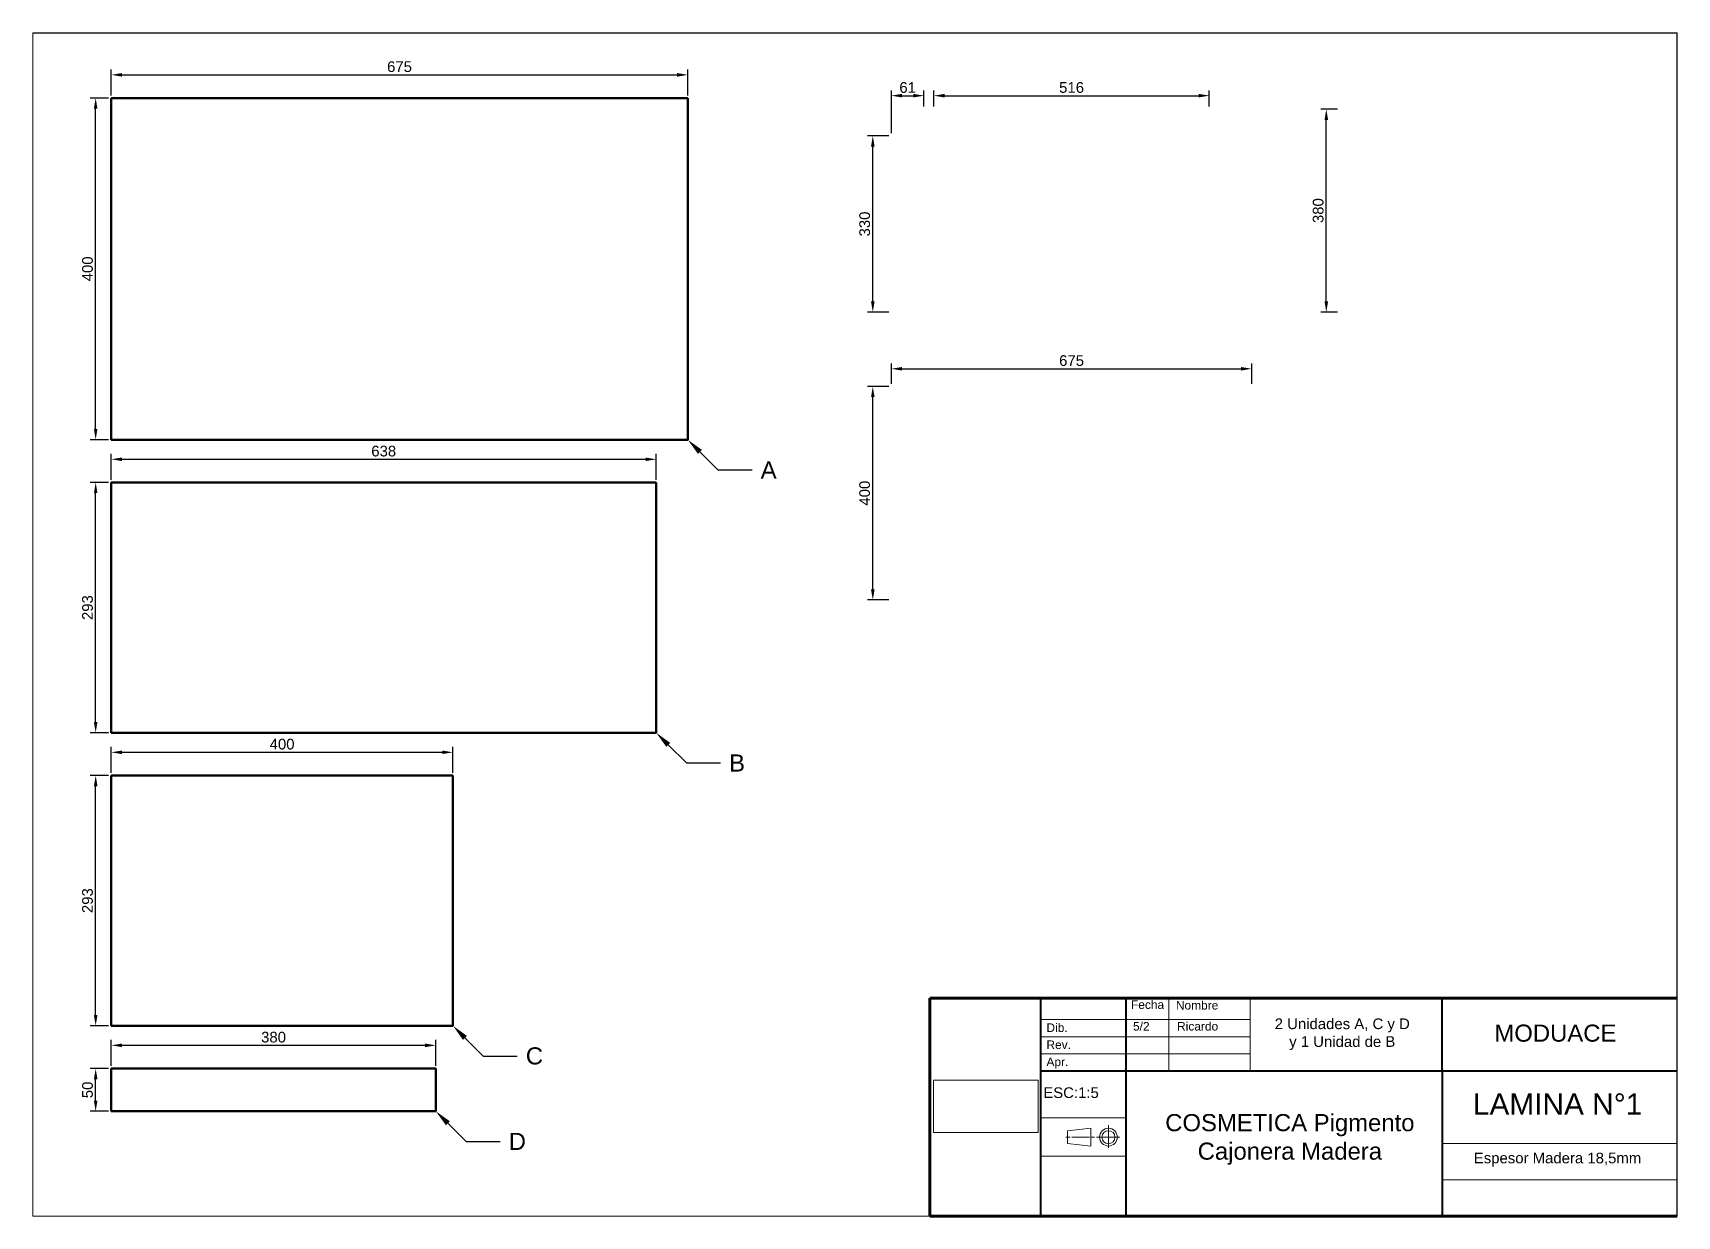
# Paper-space layout 'Cajonera' of a CAD drawing. Header units: millimetres. Extents: x 25 to 410, y 10 to 287.
# The model-space entities are those that its viewports show. They can reach past a viewport. Long polylines and large blocks are cut down to what shows.
import ezdxf
from ezdxf import colors
from ezdxf.entities.mleader import LeaderData, LeaderLine
from ezdxf.math import Vec2, Vec3

# ---------------------------------------------------------------- set-up
doc = ezdxf.new("R2010")
doc.units = ezdxf.units.MM
doc.layers.add('logo', color=7, linetype='Continuous', lineweight=13, true_color=0xffffff)
doc.layers.add('PDF4_Texto', color=7, linetype='Continuous')
doc.layers.add('Rotulo', color=7, linetype='Continuous', lineweight=20)
doc.styles.add('Annotative', font='arial.ttf')
doc.styles.add('PDF Arial', font='arial.ttf')
doc.styles.get("Standard").update_dxf_attribs({"font": 'arial.ttf'})
doc.dimstyles.new('ISO-25', dxfattribs={"dimtxt": 2.5, "dimasz": 2.5, "dimexe": 1.25, "dimexo": 0.625, "dimtad": 1, "dimtxsty": 'Standard', "dimcen": 2.5, "dimadec": 0, "dimazin": 0, "dimtfac": 1, "dimtmove": 0, "dimatfit": 3, "dimfxl": 1, "dimarcsym": 0})
picture_1 = doc.add_image_def('image1.jpg', size_in_pixel=(62, 31))

# ---------------------------------------------------------------- blocks, each defined once
blk = doc.blocks.new('*D57')
at = {"color": 0, "lineweight": -2, "transparency": 16777216}
for p, q in [((43.35, 272.38), (43.35, 278.43)), ((178.35, 272.38), (178.35, 278.43)), ((45.85, 277.18), (175.85, 277.18))]:
    blk.add_line(p, q, dxfattribs=at)
at = {"color": 0, "transparency": 16777216}
for points in [[(45.85, 277.59), (45.85, 276.76), (43.35, 277.18)], [(175.85, 277.59), (175.85, 276.76), (178.35, 277.18)]]:
    blk.add_solid(points, dxfattribs=at)
at = {"layer": 'Defpoints', "color": 0, "transparency": 16777216}
for p in [(178.35, 277.18), (43.35, 271.75), (178.35, 271.75)]:
    blk.add_point(p, dxfattribs=at)
at = {"color": 0, "transparency": 16777216, "insert": (110.85, 279.08), "char_height": 2.5, "attachment_point": 5}
blk.add_mtext('675', dxfattribs=at)
blk = doc.blocks.new('*D58')
at = {"color": 0, "lineweight": -2, "transparency": 16777216}
for p, q in [((43.35, 182.38), (43.35, 188.43)), ((45.85, 187.18), (168.45, 187.18)), ((170.95, 182.38), (170.95, 188.43))]:
    blk.add_line(p, q, dxfattribs=at)
at = {"color": 0, "transparency": 16777216}
for points in [[(45.85, 187.59), (45.85, 186.76), (43.35, 187.18)], [(168.45, 187.59), (168.45, 186.76), (170.95, 187.18)]]:
    blk.add_solid(points, dxfattribs=at)
at = {"layer": 'Defpoints', "color": 0, "transparency": 16777216}
for p in [(170.95, 187.18), (43.35, 181.75), (170.95, 181.75)]:
    blk.add_point(p, dxfattribs=at)
at = {"color": 0, "transparency": 16777216, "insert": (107.15, 189.08), "char_height": 2.5, "attachment_point": 5}
blk.add_mtext('638', dxfattribs=at)
blk = doc.blocks.new('*D59')
at = {"color": 0, "lineweight": -2, "transparency": 16777216}
for p, q in [((43.35, 113.78), (43.35, 119.83)), ((123.35, 113.78), (123.35, 119.83)), ((45.85, 118.58), (120.85, 118.58))]:
    blk.add_line(p, q, dxfattribs=at)
at = {"color": 0, "transparency": 16777216}
for points in [[(45.85, 118.99), (45.85, 118.16), (43.35, 118.58)], [(120.85, 118.99), (120.85, 118.16), (123.35, 118.58)]]:
    blk.add_solid(points, dxfattribs=at)
at = {"layer": 'Defpoints', "color": 0, "transparency": 16777216}
for p in [(123.35, 118.58), (43.35, 113.15), (123.35, 113.15)]:
    blk.add_point(p, dxfattribs=at)
at = {"color": 0, "transparency": 16777216, "insert": (83.35, 120.48), "char_height": 2.5, "attachment_point": 5}
blk.add_mtext('400', dxfattribs=at)
blk = doc.blocks.new('*D60')
at = {"color": 0, "lineweight": -2, "transparency": 16777216}
for p, q in [((43.35, 45.18), (43.35, 51.23)), ((119.35, 45.18), (119.35, 51.23)), ((45.85, 49.98), (116.85, 49.98))]:
    blk.add_line(p, q, dxfattribs=at)
at = {"color": 0, "transparency": 16777216}
for points in [[(45.85, 50.39), (45.85, 49.56), (43.35, 49.98)], [(116.85, 50.39), (116.85, 49.56), (119.35, 49.98)]]:
    blk.add_solid(points, dxfattribs=at)
at = {"layer": 'Defpoints', "color": 0, "transparency": 16777216}
for p in [(119.35, 49.98), (43.35, 44.55), (119.35, 44.55)]:
    blk.add_point(p, dxfattribs=at)
at = {"color": 0, "transparency": 16777216, "insert": (81.35, 51.88), "char_height": 2.5, "attachment_point": 5}
blk.add_mtext('380', dxfattribs=at)
blk = doc.blocks.new('*D61')
at = {"color": 0, "lineweight": -2, "transparency": 16777216}
for p, q in [((42.72, 44.55), (38.45, 44.55)), ((39.7, 37.05), (39.7, 42.05)), ((42.72, 34.55), (38.45, 34.55))]:
    blk.add_line(p, q, dxfattribs=at)
at = {"color": 0, "transparency": 16777216}
for points in [[(39.29, 42.05), (40.12, 42.05), (39.7, 44.55)], [(39.29, 37.05), (40.12, 37.05), (39.7, 34.55)]]:
    blk.add_solid(points, dxfattribs=at)
at = {"layer": 'Defpoints', "color": 0, "transparency": 16777216}
for p in [(39.7, 44.55), (43.35, 44.55), (43.35, 34.55)]:
    blk.add_point(p, dxfattribs=at)
at = {"color": 0, "transparency": 16777216, "insert": (37.8, 39.55), "char_height": 2.5, "attachment_point": 5, "rotation": 90}
blk.add_mtext('50', dxfattribs=at)
blk = doc.blocks.new('*D62')
at = {"color": 0, "lineweight": -2, "transparency": 16777216}
for p, q in [((42.72, 113.15), (38.45, 113.15)), ((39.7, 57.05), (39.7, 110.65)), ((42.72, 54.55), (38.45, 54.55))]:
    blk.add_line(p, q, dxfattribs=at)
at = {"color": 0, "transparency": 16777216}
for points in [[(39.29, 110.65), (40.12, 110.65), (39.7, 113.15)], [(39.29, 57.05), (40.12, 57.05), (39.7, 54.55)]]:
    blk.add_solid(points, dxfattribs=at)
at = {"layer": 'Defpoints', "color": 0, "transparency": 16777216}
for p in [(39.7, 113.15), (43.35, 113.15), (43.35, 54.55)]:
    blk.add_point(p, dxfattribs=at)
at = {"color": 0, "transparency": 16777216, "insert": (37.8, 83.85), "char_height": 2.5, "attachment_point": 5, "rotation": 90}
blk.add_mtext('293', dxfattribs=at)
blk = doc.blocks.new('*D63')
at = {"color": 0, "lineweight": -2, "transparency": 16777216}
for p, q in [((42.72, 181.75), (38.45, 181.75)), ((39.7, 125.65), (39.7, 179.25)), ((42.72, 123.15), (38.45, 123.15))]:
    blk.add_line(p, q, dxfattribs=at)
at = {"color": 0, "transparency": 16777216}
for points in [[(39.29, 179.25), (40.12, 179.25), (39.7, 181.75)], [(39.29, 125.65), (40.12, 125.65), (39.7, 123.15)]]:
    blk.add_solid(points, dxfattribs=at)
at = {"layer": 'Defpoints', "color": 0, "transparency": 16777216}
for p in [(39.7, 181.75), (43.35, 181.75), (43.35, 123.15)]:
    blk.add_point(p, dxfattribs=at)
at = {"color": 0, "transparency": 16777216, "insert": (37.8, 152.45), "char_height": 2.5, "attachment_point": 5, "rotation": 90}
blk.add_mtext('293', dxfattribs=at)
blk = doc.blocks.new('*D64')
at = {"color": 0, "lineweight": -2, "transparency": 16777216}
for p, q in [((42.72, 271.75), (38.45, 271.75)), ((39.7, 194.25), (39.7, 269.25)), ((42.72, 191.75), (38.45, 191.75))]:
    blk.add_line(p, q, dxfattribs=at)
at = {"color": 0, "transparency": 16777216}
for points in [[(39.29, 269.25), (40.12, 269.25), (39.7, 271.75)], [(39.29, 194.25), (40.12, 194.25), (39.7, 191.75)]]:
    blk.add_solid(points, dxfattribs=at)
at = {"layer": 'Defpoints', "color": 0, "transparency": 16777216}
for p in [(39.7, 271.75), (43.35, 271.75), (43.35, 191.75)]:
    blk.add_point(p, dxfattribs=at)
at = {"color": 0, "transparency": 16777216, "insert": (37.8, 231.75), "char_height": 2.5, "attachment_point": 5, "rotation": 90}
blk.add_mtext('400', dxfattribs=at)
blk = doc.blocks.new('*D231')
at = {"color": 0, "lineweight": -2, "transparency": 16777216}
for p, q in [((225.39, 262.89), (220.42, 262.89)), ((221.67, 224.14), (221.67, 260.39)), ((225.39, 221.64), (220.42, 221.64))]:
    blk.add_line(p, q, dxfattribs=at)
at = {"color": 0, "transparency": 16777216}
for points in [[(221.25, 260.39), (222.09, 260.39), (221.67, 262.89)], [(221.25, 224.14), (222.09, 224.14), (221.67, 221.64)]]:
    blk.add_solid(points, dxfattribs=at)
at = {"layer": 'Defpoints', "color": 0, "transparency": 16777216}
for p in [(221.67, 262.89), (226.02, 262.89), (226.02, 221.64)]:
    blk.add_point(p, dxfattribs=at)
at = {"color": 0, "transparency": 16777216, "insert": (219.77, 242.26), "char_height": 2.5, "attachment_point": 5, "rotation": 90}
blk.add_mtext('330', dxfattribs=at)
blk = doc.blocks.new('*D232')
at = {"color": 0, "lineweight": -2, "transparency": 16777216}
for p, q in [((226.02, 204.87), (226.02, 209.62)), ((228.52, 208.37), (307.89, 208.37)), ((310.39, 204.87), (310.39, 209.62))]:
    blk.add_line(p, q, dxfattribs=at)
at = {"color": 0, "transparency": 16777216}
for points in [[(228.52, 208.78), (228.52, 207.95), (226.02, 208.37)], [(307.89, 208.78), (307.89, 207.95), (310.39, 208.37)]]:
    blk.add_solid(points, dxfattribs=at)
at = {"layer": 'Defpoints', "color": 0, "transparency": 16777216}
for p in [(310.39, 208.37), (226.02, 204.24), (310.39, 204.24)]:
    blk.add_point(p, dxfattribs=at)
at = {"color": 0, "transparency": 16777216, "insert": (268.21, 210.27), "char_height": 2.5, "attachment_point": 5}
blk.add_mtext('675', dxfattribs=at)
blk = doc.blocks.new('*D233')
at = {"color": 0, "lineweight": -2, "transparency": 16777216}
for p, q in [((225.39, 204.24), (220.42, 204.24)), ((221.67, 156.74), (221.67, 201.74)), ((225.39, 154.24), (220.42, 154.24))]:
    blk.add_line(p, q, dxfattribs=at)
at = {"color": 0, "transparency": 16777216}
for points in [[(221.25, 201.74), (222.09, 201.74), (221.67, 204.24)], [(221.25, 156.74), (222.09, 156.74), (221.67, 154.24)]]:
    blk.add_solid(points, dxfattribs=at)
at = {"layer": 'Defpoints', "color": 0, "transparency": 16777216}
for p in [(221.67, 204.24), (226.02, 204.24), (226.02, 154.24)]:
    blk.add_point(p, dxfattribs=at)
at = {"color": 0, "transparency": 16777216, "insert": (219.77, 179.24), "char_height": 2.5, "attachment_point": 5, "rotation": 90}
blk.add_mtext('400', dxfattribs=at)
blk = doc.blocks.new('*D234')
at = {"color": 0, "lineweight": -2, "transparency": 16777216}
for p, q in [((330.46, 269.14), (326.61, 269.14)), ((327.86, 224.14), (327.86, 266.64)), ((330.46, 221.64), (326.61, 221.64))]:
    blk.add_line(p, q, dxfattribs=at)
at = {"color": 0, "transparency": 16777216}
for points in [[(327.44, 266.64), (328.28, 266.64), (327.86, 269.14)], [(327.44, 224.14), (328.28, 224.14), (327.86, 221.64)]]:
    blk.add_solid(points, dxfattribs=at)
at = {"layer": 'Defpoints', "color": 0, "transparency": 16777216}
for p in [(327.86, 269.14), (331.08, 269.14), (331.08, 221.64)]:
    blk.add_point(p, dxfattribs=at)
at = {"color": 0, "transparency": 16777216, "insert": (325.96, 245.39), "char_height": 2.5, "attachment_point": 5, "rotation": 90}
blk.add_mtext('380', dxfattribs=at)
blk = doc.blocks.new('*D235')
at = {"color": 0, "lineweight": -2, "transparency": 16777216}
for p, q in [((226.02, 263.51), (226.02, 273.55)), ((233.64, 269.76), (233.64, 273.55)), ((228.52, 272.3), (231.14, 272.3))]:
    blk.add_line(p, q, dxfattribs=at)
at = {"color": 0, "transparency": 16777216}
for points in [[(228.52, 272.72), (228.52, 271.88), (226.02, 272.3)], [(231.14, 272.72), (231.14, 271.88), (233.64, 272.3)]]:
    blk.add_solid(points, dxfattribs=at)
at = {"layer": 'Defpoints', "color": 0, "transparency": 16777216}
for p in [(233.64, 272.3), (233.64, 269.14), (226.02, 262.89)]:
    blk.add_point(p, dxfattribs=at)
at = {"color": 0, "transparency": 16777216, "insert": (229.83, 274.2), "char_height": 2.5, "attachment_point": 5}
blk.add_mtext('61', dxfattribs=at)
blk = doc.blocks.new('*D236')
at = {"color": 0, "lineweight": -2, "transparency": 16777216}
for p, q in [((235.96, 269.76), (235.96, 273.55)), ((300.46, 269.76), (300.46, 273.55)), ((238.46, 272.3), (297.96, 272.3))]:
    blk.add_line(p, q, dxfattribs=at)
at = {"color": 0, "transparency": 16777216}
for points in [[(238.46, 272.72), (238.46, 271.88), (235.96, 272.3)], [(297.96, 272.72), (297.96, 271.88), (300.46, 272.3)]]:
    blk.add_solid(points, dxfattribs=at)
at = {"layer": 'Defpoints', "color": 0, "transparency": 16777216}
for p in [(300.46, 272.3), (235.96, 269.14), (300.46, 269.14)]:
    blk.add_point(p, dxfattribs=at)
at = {"color": 0, "transparency": 16777216, "insert": (268.21, 274.2), "char_height": 2.5, "attachment_point": 5}
blk.add_mtext('516', dxfattribs=at)

msp = doc.modelspace()

# ---------------------------------------------------------------- linework, layer by layer
at = {"lineweight": 50}
for p, q in [((3188.9, -471.9), (3188.9, -871.9)), ((3863.9, -471.9), (3188.9, -471.9)), ((3863.9, -871.9), (3863.9, -471.9)), ((3188.9, -871.9), (3863.9, -871.9)), ((3826.9, -921.9), (3188.9, -921.9)), ((3188.9, -921.9), (3188.9, -1214.9)), ((3826.9, -921.9), (3826.9, -1214.9)), ((3188.9, -1214.9), (3826.9, -1214.9)), ((3188.9, -1264.9), (3588.9, -1264.9)), ((3188.9, -1557.9), (3188.9, -1264.9)), ((3588.9, -1264.9), (3588.9, -1557.9)), ((3588.9, -1557.9), (3188.9, -1557.9)), ((3568.9, -1607.9), (3188.9, -1607.9)), ((3188.9, -1657.9), (3188.9, -1607.9)), ((3568.9, -1657.9), (3568.9, -1607.9)), ((3188.9, -1657.9), (3568.9, -1657.9))]:
    msp.add_line(p, q, dxfattribs=at)

psp = doc.layouts.new('Cajonera')

# ---------------------------------------------------------------- linework, layer by layer
for p in [(25, 287), (410, 10)]:
    psp.add_line(p, (410, 287))
at = {"layer": 'Rotulo', "lineweight": 60}
for p, q in [((235, 10), (235, 61)), ((235, 61), (410, 61)), ((235, 10), (410, 10))]:
    psp.add_line(p, q, dxfattribs=at)
at = {"layer": 'Rotulo', "lineweight": 40}
for p, q in [((261, 10), (261, 61)), ((281, 10), (281, 61)), ((355, 44), (355, 61)), ((261, 44), (410, 44)), ((355, 44), (355, 10))]:
    psp.add_line(p, q, dxfattribs=at)
at = {"layer": 'Rotulo', "lineweight": 20}
for p, q in [((291, 44), (291, 61)), ((310, 44), (310, 61)), ((261, 33), (281, 33)), ((355, 27), (410, 27)), ((261, 24), (281, 24)), ((355, 18.5), (410, 18.5))]:
    psp.add_line(p, q, dxfattribs=at)
at = {"layer": 'Rotulo'}
for p, q in [((261, 56), (310, 56)), ((261, 52), (310, 52)), ((261, 48), (310, 48)), ((276.8501, 31.3252), (276.8501, 25.977)), ((267.8627, 28.4819), (266.8632, 28.4819)), ((267.2757, 29.9978), (272.7188, 30.5578)), ((267.2757, 29.9978), (267.2757, 26.9659)), ((267.2757, 26.9659), (272.7188, 26.4059)), ((268.268, 28.4819), (272.4371, 28.4819)), ((272.7188, 30.5578), (272.7188, 26.4059)), ((273.6027, 28.4819), (272.7267, 28.4819)), ((274.0265, 28.4819), (279.5091, 28.4819)), ((410, 10), (25, 10))]:
    psp.add_line(p, q, dxfattribs=at)
for radius in [2.0759, 1.5159]:
    psp.add_circle((276.8501, 28.4819), radius, dxfattribs=at)

# ---------------------------------------------------------------- texts
at = {"insert": (381.9978, 23.2259), "char_height": 2.5, "attachment_point": 5}
psp.add_mtext_dynamic_manual_height_columns('Espesor Madera 18,5mm', width=55, gutter_width=12.5, heights=[0], dxfattribs=at)
at = {"layer": 'PDF4_Texto', "insert": (331.5904, 52.5649), "char_height": 2.500015, "width": 31.969617, "attachment_point": 5, "style": 'PDF Arial'}
psp.add_mtext('2 Unidades A, C y D y 1 Unidad de B', dxfattribs=at)
at = {"layer": 'PDF4_Texto', "insert": (319.3233, 27.9436), "char_height": 4.000023, "attachment_point": 5, "style": 'PDF Arial'}
psp.add_mtext('COSMETICA Pigmento\\PCajonera Madera', dxfattribs=at)
at = {"layer": 'Rotulo', "attachment_point": 1}
for s, insert, char_height, width in [('{\\fArial|b0|i0|c0|p0;\\H0.6667x;Fecha}', (282.1199, 60.5), 3, 19.13511), ('{\\fArial|b0|i0|c0|p0;\\H0.6667x;Nombre}', (292.6299, 60.3589), 3, 19.13511), ('{\\fArial|b0|i0|c0|p0;Dib.}', (262.3269, 55.1166), 2, 18.575986), ('5/2', (282.5971, 55.4433), 2, 36.644615), ('Ricardo', (292.9138, 55.4433), 2, 36.644615), ('{\\fArial|b0|i0|c0|p0;MODUACE}', (367.2239, 54.8416), 4, 58.901736), ('{\\fArial|b0|i0|c0|p0;Rev.}', (262.3269, 51.1166), 2, 18.575986), ('{\\fArial|b0|i0|c0|p0;Apr.}', (262.3269, 47.1166), 2, 18.575986), ('ESC:1:5', (261.5864, 40.1521), 2.5, 17.499369)]:
    psp.add_mtext(s, dxfattribs=dict(at, insert=insert, char_height=char_height, width=width))
at = {"layer": 'Rotulo', "insert": (362.1798, 38.7143), "char_height": 5, "width": 53.740761, "attachment_point": 1, "style": 'Annotative'}
psp.add_mtext('\\pxql;LAMINA N°1', dxfattribs=at)

# ---------------------------------------------------------------- dimensions: what is measured, and where the dimension line sits
for base, p1, p2, override, picture, middle in [((178.3492, 277.1766), (43.3492, 271.7507), (178.3492, 271.7507), {"dimlfac": -5}, '*D57', (110.8492, 279.078)), ((233.6428, 272.3001), (226.0178, 262.8883), (233.6428, 269.1383), {"dimlfac": -8}, '*D235', (229.8303, 274.2015)), ((300.4553, 272.3001), (235.9553, 269.1383), (300.4553, 269.1383), {"dimlfac": -8}, '*D236', (268.2053, 274.2015)), ((310.3928, 208.3682), (226.0178, 204.2449), (310.3928, 204.2449), {"dimlfac": -8}, '*D232', (268.2053, 210.2697)), ((170.9492, 187.1766), (43.3492, 181.7507), (170.9492, 181.7507), {"dimlfac": -5}, '*D58', (107.1492, 189.0789)), ((123.3492, 118.5766), (43.3492, 113.1507), (123.3492, 113.1507), {"dimlfac": -5}, '*D59', (83.3492, 120.478)), ((119.3492, 49.9766), (43.3492, 44.5507), (119.3492, 44.5507), {"dimlfac": -5}, '*D60', (81.3492, 51.8789))]:
    dim = psp.add_linear_dim(base=base, p1=p1, p2=p2, dimstyle='ISO-25', override=override)
    dim.commit()
    dim.dimension.update_dxf_attribs({"geometry": picture, "text_midpoint": middle})
for base, p1, p2, override, picture, middle in [((39.7036, 271.7507), (43.3492, 191.7507), (43.3492, 271.7507), {"dimlfac": -5, "dimtmove": 1}, '*D64', (37.8021, 231.7507)), ((327.8601, 269.1383), (331.0831, 221.6383), (331.0831, 269.1383), {"dimlfac": -8}, '*D234', (325.9578, 245.3883)), ((221.6684, 262.8883), (226.0178, 221.6383), (226.0178, 262.8883), {"dimlfac": -8}, '*D231', (219.7661, 242.2633)), ((221.6684, 204.2449), (226.0178, 154.2449), (226.0178, 204.2449), {"dimlfac": -8}, '*D233', (219.767, 179.2449)), ((39.7036, 181.7507), (43.3492, 123.1507), (43.3492, 181.7507), {"dimlfac": -5, "dimtmove": 1}, '*D63', (37.8013, 152.4507)), ((39.7036, 113.1507), (43.3492, 54.5507), (43.3492, 113.1507), {"dimlfac": -5, "dimtmove": 1}, '*D62', (37.8013, 83.8507)), ((39.7036, 44.5507), (43.3492, 34.5507), (43.3492, 44.5507), {"dimlfac": -5}, '*D61', (37.8021, 39.5507))]:
    dim = psp.add_linear_dim(base=base, p1=p1, p2=p2, angle=90, dimstyle='ISO-25', override=override)
    dim.commit()
    dim.dimension.update_dxf_attribs({"geometry": picture, "text_midpoint": middle})

# ---------------------------------------------------------------- pictures from other files: only their frames are drawn
at = {"layer": 'logo'}
image = psp.add_image(picture_1, insert=(235.9068, 29.6084), size_in_units=(24.4925, 12.2462), dxfattribs=at)
image.dxf.flags = 7

# ---------------------------------------------------------------- leaders
ml = psp.add_multileader_mtext('Standard')
ml.set_content('A', color=256)
ml.set_leader_properties()
ml.build(insert=Vec2(0, 0))
ctx = ml.context
ctx.base_point, ctx.plane_origin = Vec3(193.4203, 184.6796), Vec3(178.3492, 191.7507)
notes = []
notes.append((ctx, [(0, (1, 1, 0), (185.4203, 184.6796), (1, 0), 8, [(0, [(178.3492, 191.7507)], 0, [])])]))
ctx.mtext.insert, ctx.mtext.flow_direction = Vec3(195.4203, 186.6796), 5
ml = psp.add_multileader_mtext('Standard')
ml.set_content('B', color=256)
ml.set_leader_properties()
ml.build(insert=Vec2(0, 0))
ctx = ml.context
ctx.base_point, ctx.plane_origin = Vec3(186.0203, 116.0796), Vec3(170.9492, 123.1507)
notes.append((ctx, [(0, (1, 1, 0), (178.0203, 116.0796), (1, 0), 8, [(0, [(170.9492, 123.1507)], 0, [])])]))
ctx.mtext.insert, ctx.mtext.flow_direction = Vec3(188.0203, 118.0796), 5
ml = psp.add_multileader_mtext('Standard')
ml.set_content('C', color=256)
ml.set_leader_properties()
ml.build(insert=Vec2(0, 0))
ctx = ml.context
ctx.base_point, ctx.plane_origin = Vec3(138.4203, 47.4796), Vec3(123.3492, 54.5507)
notes.append((ctx, [(0, (1, 1, 0), (130.4203, 47.4796), (1, 0), 8, [(0, [(123.3492, 54.5507)], 0, [])])]))
ctx.mtext.insert, ctx.mtext.flow_direction = Vec3(140.4203, 49.5137), 5
ml = psp.add_multileader_mtext('Standard')
ml.set_content('D', color=256)
ml.set_leader_properties()
ml.build(insert=Vec2(0, 0))
ctx = ml.context
ctx.base_point, ctx.plane_origin = Vec3(134.4203, 27.4796), Vec3(119.3492, 34.5507)
notes.append((ctx, [(0, (1, 1, 0), (126.4203, 27.4796), (1, 0), 8, [(0, [(119.3492, 34.5507)], 0, [])])]))
ctx.mtext.insert, ctx.mtext.flow_direction = Vec3(136.4203, 29.4796), 5
for ctx, leaders in notes:
    for number, flags, end, landing, length, lines in leaders:
        leader = LeaderData()
        leader.index, (leader.has_last_leader_line, leader.has_dogleg_vector, leader.attachment_direction) = number, flags
        leader.last_leader_point, leader.dogleg_vector, leader.dogleg_length = Vec3(end), Vec3(landing), length
        for number, points, colour, breaks in lines:
            line = LeaderLine()
            line.index, line.vertices, line.color, line.breaks = number, Vec3.list(points), colors.encode_raw_color(colour), breaks
            leader.lines.append(line)
        ctx.leaders.append(leader)

# ---------------------------------------------------------------- viewports
at = {"layer": '0'}
psp.add_viewport(center=(217.5, 148.5), size=(385, 277), view_center_point=(4059.6796, -1088.1095), view_height=1385.00001, dxfattribs=at)

doc.saveas('drawing.dxf')
